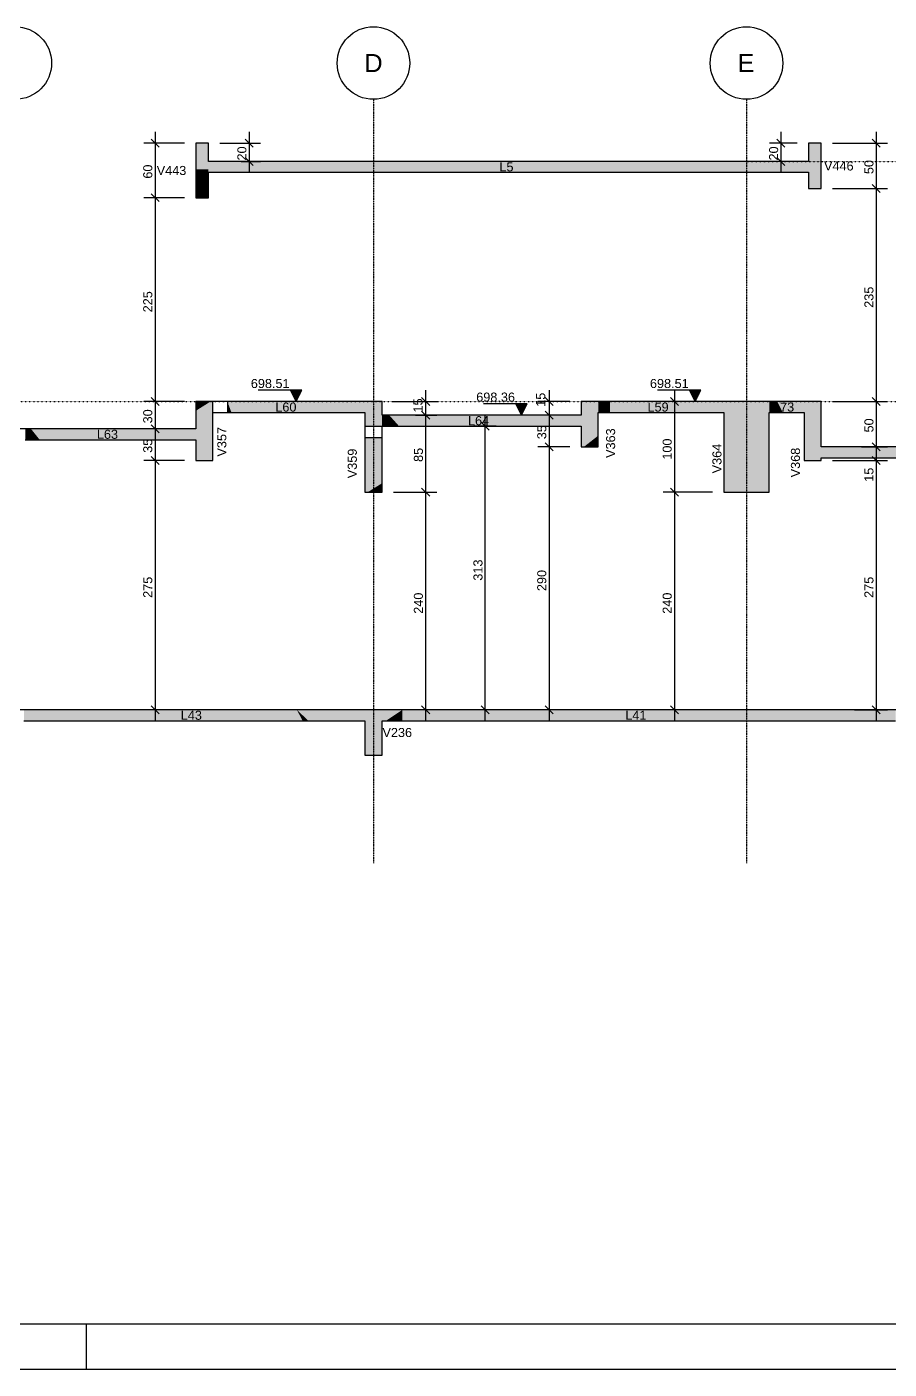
# Model space of a CAD drawing. Extents: x 37185 to 43130, y -8131 to -3926.
# Drawn here: x 39364 to 40315, y -8131 to -6651 of the extents above; entities that cross this region are included whole.
import ezdxf

# ---------------------------------------------------------------- set-up
doc = ezdxf.new("R2010")
doc.units = 0
doc.header["$MEASUREMENT"] = 0
doc.linetypes.add('ESTILO_TQS_0002', pattern=[0.4, 0.1, -0.3])
doc.linetypes.add('ESTILO_TQS_0004', pattern=[1.12, 0.5, -0.2, 0.01, -0.2, 0.01, -0.2])
for name, color, linetype in [('48', 4, 'CONTINUOUS'), ('50', 5, 'CONTINUOUS'), ('51', 5, 'CONTINUOUS'), ('52', 3, 'CONTINUOUS'), ('67', 7, 'CONTINUOUS'), ('70', 160, 'CONTINUOUS'), ('74', 2, 'CONTINUOUS'), ('75', 9, 'CONTINUOUS'), ('79', 12, 'CONTINUOUS'), ('95', 7, 'CONTINUOUS'), ('96', 252, 'CONTINUOUS')]:
    doc.layers.add(name, color=color, linetype=linetype)
doc.styles.add('TQS_ARIAL', font='arial.ttf')

msp = doc.modelspace()

# ---------------------------------------------------------------- linework, layer by layer
at = {"layer": '48', "linetype": 'Continuous'}
for p, q in [((39584.8, -7064), (39568.8, -7064)), ((39568.8, -7076), (39584.8, -7076)), ((39736.3, -7091), (39736.3, -7104)), ((39755.3, -7104), (39755.3, -7091))]:
    msp.add_line(p, q, dxfattribs=at)
at = {"layer": '50', "linetype": 'Continuous'}
for centre in [(39350.8, -6690.5), (39745.8, -6690.5), (40157.3, -6690.5)]:
    msp.add_circle(centre, 40, dxfattribs=at)
at = {"layer": '52', "linetype": 'Continuous'}
for points in [[(39549.8, -6779), (39549.8, -6807.6), (39549.8, -6809.4), (39549.8, -6811.9), (39549.8, -6814.8), (39549.8, -6817.4), (39549.8, -6817.5), (39549.8, -6819.4), (39549.8, -6820.5), (39549.8, -6820.9), (39549.8, -6827.4), (39549.8, -6839)], [(39563.8, -6779), (39549.8, -6779)], [(39563.8, -6799), (39563.8, -6779)], [(40225.8, -6779), (40225.8, -6799)], [(40239.8, -6779), (40225.8, -6779)], [(40239.8, -6829), (40239.8, -6823.6), (40239.8, -6812.2), (40239.8, -6779)], [(40225.8, -6799), (39754.5, -6799), (39563.8, -6799)], [(39563.8, -6839), (39563.8, -6832.5), (39563.8, -6820.9), (39563.8, -6820.5), (39563.8, -6819.4), (39563.8, -6817.4), (39563.8, -6814.8), (39563.8, -6811.9), (39563.8, -6811.8), (39563.8, -6811)], [(39563.8, -6811), (39631.9, -6811), (39754.5, -6811), (40175.6, -6811), (40196, -6811), (40196.2, -6811), (40196.7, -6811), (40225.8, -6811)], [(40225.8, -6811), (40225.8, -6829)], [(39549.8, -6839), (39551.4, -6839), (39554.1, -6839), (39563.8, -6839)], [(40225.8, -6829), (40235.1, -6829), (40236.7, -6829), (40239.8, -6829)], [(39568.8, -7064), (39566, -7064), (39549.8, -7064)], [(39549.8, -7064), (39549.8, -7074.2), (39549.8, -7089.8), (39549.8, -7094)], [(39568.8, -7129), (39568.8, -7118.8), (39568.8, -7100.7), (39568.8, -7076), (39568.8, -7064)], [(39755.3, -7064), (39736.3, -7064), (39584.8, -7064)], [(39584.8, -7064), (39584.8, -7076)], [(39584.8, -7076), (39587.3, -7076), (39589.2, -7076), (39624.4, -7076), (39687.2, -7076), (39693.5, -7076), (39704.6, -7076), (39710.9, -7076), (39722.1, -7076), (39727.2, -7076), (39736.3, -7076)], [(39736.3, -7076), (39736.3, -7082.3), (39736.3, -7083), (39736.3, -7084), (39736.3, -7087.2), (39736.3, -7088.3), (39736.3, -7091)], [(39755.3, -7079), (39755.3, -7075.7), (39755.3, -7064)], [(40239.8, -7064), (40220.8, -7064), (40191.2, -7064), (40182.4, -7064), (40132.4, -7064), (40006.9, -7064), (39993.8, -7064), (39974.8, -7064)], [(39974.8, -7064), (39974.8, -7079)], [(39993.8, -7114), (39993.8, -7101.5), (39993.8, -7101), (39993.8, -7099.7), (39993.8, -7091), (39993.8, -7090.1), (39993.8, -7082.2), (39993.8, -7076)], [(39993.8, -7076), (39998.5, -7076), (40006.9, -7076), (40085, -7076), (40091.3, -7076), (40102.5, -7076), (40113.2, -7076), (40132.4, -7076)], [(40132.4, -7076), (40132.4, -7085.2), (40132.4, -7086), (40132.4, -7099.2), (40132.4, -7125.5), (40132.4, -7141.2), (40132.4, -7164)], [(40182.4, -7164), (40182.4, -7148.3), (40182.4, -7125.5), (40182.4, -7086), (40182.4, -7085.2), (40182.4, -7076)], [(40182.4, -7076), (40188.4, -7076), (40197.2, -7076), (40220.8, -7076)], [(40220.8, -7076), (40220.8, -7129)], [(40239.8, -7114), (40239.8, -7104.1), (40239.8, -7064)], [(39736.3, -7091), (39736.6, -7091), (39755.3, -7091), (39759.8, -7091), (39767.7, -7091), (39774, -7091), (39785.2, -7091), (39797.8, -7091), (39820.1, -7091), (39831.3, -7091), (39851.2, -7091), (39974.8, -7091)], [(39974.8, -7079), (39763.3, -7079), (39755.3, -7079)], [(39974.8, -7091), (39974.8, -7099.7), (39974.8, -7101), (39974.8, -7101.5), (39974.8, -7105.3), (39974.8, -7114)], [(39549.8, -7094), (39368, -7094), (39361.8, -7094), (39326.8, -7094), (39265.6, -7094), (38979.3, -7094)], [(39361.8, -7106), (39365.3, -7106), (39371.4, -7106), (39377.7, -7106), (39388.9, -7106), (39395.1, -7106), (39406.3, -7106), (39412.6, -7106), (39423.8, -7106), (39430.1, -7106), (39441.2, -7106), (39442.2, -7106), (39443.9, -7106), (39549.8, -7106)], [(39549.8, -7106), (39549.8, -7129)], [(39755.3, -7104), (39736.3, -7104)], [(39736.3, -7104), (39736.3, -7108.6), (39736.3, -7110.2), (39736.3, -7120.4), (39736.3, -7135.4), (39736.3, -7136.3), (39736.3, -7137.9), (39736.3, -7147.3), (39736.3, -7164)], [(39755.3, -7164), (39755.3, -7154), (39755.3, -7137.9), (39755.3, -7136.9), (39755.3, -7135.4), (39755.3, -7116.3), (39755.3, -7110.2), (39755.3, -7104)], [(39974.8, -7114), (39977.8, -7114), (39983.1, -7114), (39993.8, -7114)], [(40450.3, -7114), (40425.3, -7114), (40425.1, -7114), (40239.8, -7114)], [(39549.8, -7129), (39552.8, -7129), (39557.4, -7129), (39565.8, -7129), (39566, -7129), (39568.8, -7129)], [(40220.8, -7129), (40232.5, -7129), (40233, -7129), (40233.6, -7129), (40234.1, -7129), (40234.8, -7129), (40236.8, -7129), (40239.8, -7129)], [(40239.8, -7129), (40239.8, -7126)], [(40239.8, -7126), (40268.7, -7126), (40310.7, -7126), (40424.7, -7126), (40425, -7126), (40425.3, -7126)], [(39736.3, -7164), (39739.3, -7164), (39744.6, -7164), (39755.3, -7164)], [(40132.4, -7164), (40140.3, -7164), (40151.7, -7164), (40182.4, -7164)], [(40615.2, -7404), (40614.3, -7404), (40612, -7404), (40611.7, -7404), (40611.3, -7404), (40610.8, -7404), (40342.5, -7404), (40340.8, -7404), (40321.8, -7404), (39777.7, -7404), (39755.3, -7404), (39736.3, -7404), (39661.4, -7404), (39360.3, -7404), (39351.8, -7404), (39341.3, -7404), (39273.3, -7404), (38820.3, -7404), (38801.3, -7404), (38540.8, -7404), (38521.8, -7404), (37958.3, -7404), (37957.5, -7404), (37957.4, -7404)], [(39360.3, -7416), (39382.2, -7416), (39385.9, -7416), (39397.3, -7416), (39403.6, -7416), (39423.1, -7416), (39513.1, -7416), (39519.3, -7416), (39538.8, -7416), (39545.1, -7416), (39564.6, -7416), (39570.9, -7416), (39590.4, -7416), (39596.7, -7416), (39616.1, -7416), (39622.4, -7416), (39641.9, -7416), (39648.2, -7416), (39667.7, -7416), (39674, -7416), (39693.4, -7416), (39713.8, -7416), (39718.9, -7416), (39736.3, -7416)], [(39736.3, -7416), (39736.3, -7454)], [(39755.3, -7454), (39755.3, -7446.2), (39755.3, -7418.8), (39755.3, -7416)], [(39755.3, -7416), (39759.8, -7416), (39776.1, -7416), (39777.7, -7416), (39926.2, -7416), (39932.5, -7416), (39955.6, -7416), (39961.9, -7416), (39985, -7416), (39991.3, -7416), (40014.4, -7416), (40020.7, -7416), (40043.8, -7416), (40050.1, -7416), (40073.2, -7416), (40079.5, -7416), (40102.7, -7416), (40108.9, -7416), (40132.1, -7416), (40138.3, -7416), (40161.5, -7416), (40167.8, -7416), (40190.9, -7416), (40197.2, -7416), (40220.3, -7416), (40226.6, -7416), (40249.7, -7416), (40256, -7416), (40279.1, -7416), (40285.4, -7416), (40308.5, -7416), (40311.4, -7416), (40321.8, -7416)], [(39736.3, -7454), (39741.9, -7454), (39744.9, -7454), (39755.3, -7454)]]:
    msp.add_lwpolyline(points, dxfattribs=at)
at = {"layer": '67', "linetype": 'ESTILO_TQS_0002'}
for p, q in [((40157.3, -6799), (41165.8, -6799)), ((37869.8, -7064), (41165.8, -7064))]:
    msp.add_line(p, q, dxfattribs=at)
at = {"layer": '70', "linetype": 'ESTILO_TQS_0004'}
for p, q in [((39745.8, -6730.5), (39745.8, -7573)), ((40157.3, -6730.5), (40157.3, -7573))]:
    msp.add_line(p, q, dxfattribs=at)
at = {"layer": '75', "linetype": 'Continuous'}
for p, q in [((39504.9, -6766.5), (39504.9, -6851.5)), ((39608.7, -6766.5), (39608.7, -6811.5)), ((40195.2, -6766.5), (40195.2, -6811.5)), ((40300.3, -6766.5), (40300.3, -6841.5)), ((39537.3, -6779), (39492.4, -6779)), ((39500.5, -6774.6), (39509.4, -6783.4)), ((39549.8, -6779), (39549.8, -6779)), ((39563.8, -6779), (39563.8, -6779)), ((39576.3, -6779), (39621.2, -6779)), ((39604.2, -6774.6), (39613.1, -6783.4)), ((40213.3, -6779), (40182.7, -6779)), ((40190.8, -6774.6), (40199.6, -6783.4)), ((40225.8, -6779), (40225.8, -6779)), ((40239.8, -6779), (40239.8, -6779)), ((40252.3, -6779), (40312.8, -6779)), ((40295.8, -6774.6), (40304.7, -6783.4)), ((39604.2, -6794.6), (39613.1, -6803.4)), ((40190.8, -6794.6), (40199.6, -6803.4)), ((39587.3, -6799), (39587.3, -6799)), ((39599.8, -6799), (39621.2, -6799)), ((40194.8, -6799), (40182.7, -6799)), ((40207.3, -6799), (40207.3, -6799)), ((40295.8, -6824.6), (40304.7, -6833.4)), ((40295.8, -6824.6), (40304.7, -6833.4)), ((40300.3, -6816.5), (40300.3, -7076.5)), ((39537.3, -6839), (39492.4, -6839)), ((39537.3, -6839), (39492.4, -6839)), ((39500.5, -6834.6), (39509.4, -6843.4)), ((39500.5, -6834.6), (39509.4, -6843.4)), ((39504.9, -6826.5), (39504.9, -7076.5)), ((39549.8, -6839), (39549.8, -6839)), ((39549.8, -6839), (39549.8, -6839)), ((40239.8, -6829), (40239.8, -6829)), ((40239.8, -6829), (40239.8, -6829)), ((40252.3, -6829), (40312.8, -6829)), ((40252.3, -6829), (40312.8, -6829)), ((39500.5, -7059.6), (39509.4, -7068.4)), ((39500.5, -7059.6), (39509.4, -7068.4)), ((39504.9, -7051.5), (39504.9, -7106.5)), ((39666.8, -7051.5), (39618.8, -7051.5)), ((39660.6, -7064), (39654.3, -7051.5)), ((39654.9, -7052.6), (39666.3, -7052.6)), ((39655.5, -7053.8), (39665.7, -7053.8)), ((39656, -7054.9), (39665.2, -7054.9)), ((39656.6, -7056), (39664.6, -7056)), ((39657.1, -7057.1), (39664, -7057.1)), ((39657.7, -7058.2), (39663.5, -7058.2)), ((39658.2, -7059.3), (39662.9, -7059.3)), ((39658.8, -7060.4), (39662.4, -7060.4)), ((39659.4, -7061.6), (39661.8, -7061.6)), ((39659.9, -7062.7), (39661.3, -7062.7)), ((39660.6, -7064), (39666.8, -7051.5)), ((39799, -7059.6), (39807.9, -7068.4)), ((39803.4, -7051.5), (39803.4, -7091.5)), ((39935.1, -7059.6), (39943.9, -7068.4)), ((39939.5, -7051.5), (39939.5, -7091.5)), ((40107, -7051.5), (40059, -7051.5)), ((40073.3, -7059.6), (40082.2, -7068.4)), ((40077.8, -7051.5), (40077.8, -7176.5)), ((40100.8, -7064), (40094.5, -7051.5)), ((40095.1, -7052.6), (40106.5, -7052.6)), ((40095.7, -7053.8), (40105.9, -7053.8)), ((40096.2, -7054.9), (40105.4, -7054.9)), ((40096.8, -7056), (40104.8, -7056)), ((40097.3, -7057.1), (40104.2, -7057.1)), ((40097.9, -7058.2), (40103.7, -7058.2)), ((40098.4, -7059.3), (40103.1, -7059.3)), ((40099, -7060.4), (40102.6, -7060.4)), ((40099.6, -7061.6), (40102, -7061.6)), ((40100.1, -7062.7), (40101.5, -7062.7)), ((40100.8, -7064), (40107, -7051.5)), ((40295.8, -7059.6), (40304.7, -7068.4)), ((40295.8, -7059.6), (40304.7, -7068.4)), ((40300.3, -7051.5), (40300.3, -7126.5)), ((39537.3, -7064), (39492.4, -7064)), ((39524.8, -7064), (39492.4, -7064)), ((39537.3, -7064), (39537.3, -7064)), ((39549.8, -7064), (39549.8, -7064)), ((39755.3, -7064), (39755.3, -7064)), ((39767.8, -7064), (39815.9, -7064)), ((39799, -7074.6), (39807.9, -7083.4)), ((39799, -7074.6), (39807.9, -7083.4)), ((39803.4, -7066.5), (39803.4, -7176.5)), ((39915.4, -7066.5), (39867.4, -7066.5)), ((39909.2, -7079), (39902.9, -7066.5)), ((39903.5, -7067.6), (39914.9, -7067.6)), ((39904, -7068.8), (39914.3, -7068.8)), ((39904.6, -7069.9), (39913.7, -7069.9)), ((39905.1, -7071), (39913.2, -7071)), ((39905.7, -7072.1), (39912.6, -7072.1)), ((39906.3, -7073.2), (39912.1, -7073.2)), ((39906.8, -7074.3), (39911.5, -7074.3)), ((39907.4, -7075.4), (39911, -7075.4)), ((39907.9, -7076.6), (39910.4, -7076.6)), ((39908.5, -7077.7), (39909.8, -7077.7)), ((39909.2, -7079), (39915.4, -7066.5)), ((39962.3, -7064), (39927, -7064)), ((39935.1, -7074.6), (39943.9, -7083.4)), ((39935.1, -7074.6), (39943.9, -7083.4)), ((39939.5, -7066.5), (39939.5, -7126.5)), ((39974.8, -7064), (39974.8, -7064)), ((40119.9, -7064), (40065.3, -7064)), ((40132.4, -7064), (40132.4, -7064)), ((40239.8, -7064), (40239.8, -7064)), ((40252.3, -7064), (40312.8, -7064)), ((40270.3, -7064), (40270.3, -7064)), ((40282.8, -7064), (40312.8, -7064)), ((39500.5, -7089.6), (39509.4, -7098.4)), ((39500.5, -7089.6), (39509.4, -7098.4)), ((39504.9, -7081.5), (39504.9, -7141.5)), ((39779.7, -7079), (39779.7, -7079)), ((39779.7, -7079), (39779.7, -7079)), ((39792.2, -7079), (39815.9, -7079)), ((39792.2, -7079), (39815.9, -7079)), ((39881.3, -7091), (39856.6, -7091)), ((39873.6, -7095.4), (39864.7, -7086.6)), ((39869.1, -7416.5), (39869.1, -7078.5)), ((39893.8, -7091), (39893.8, -7091)), ((39948.2, -7079), (39927, -7079)), ((39948.2, -7079), (39927, -7079)), ((39960.7, -7079), (39960.7, -7079)), ((39960.7, -7079), (39960.7, -7079)), ((39523.8, -7094), (39492.4, -7094)), ((39523.8, -7094), (39492.4, -7094)), ((39536.3, -7094), (39536.3, -7094)), ((39536.3, -7094), (39536.3, -7094)), ((39939.5, -7101.5), (39939.5, -7416.5)), ((40300.3, -7101.5), (40300.3, -7141.5)), ((39504.9, -7116.5), (39504.9, -7416.5)), ((39962.3, -7114), (39927, -7114)), ((39962.3, -7114), (39927, -7114)), ((39935.1, -7109.6), (39943.9, -7118.4)), ((39935.1, -7109.6), (39943.9, -7118.4)), ((39974.8, -7114), (39974.8, -7114)), ((39974.8, -7114), (39974.8, -7114)), ((40271.6, -7114), (40271.6, -7114)), ((40271.6, -7114), (40271.6, -7114)), ((40284.1, -7114), (40312.8, -7114)), ((40284.1, -7114), (40312.8, -7114)), ((40295.8, -7109.6), (40304.7, -7118.4)), ((40295.8, -7109.6), (40304.7, -7118.4)), ((40300.3, -7116.5), (40300.3, -7416.5)), ((39537.3, -7129), (39492.4, -7129)), ((39537.3, -7129), (39492.4, -7129)), ((39500.5, -7124.6), (39509.4, -7133.4)), ((39500.5, -7124.6), (39509.4, -7133.4)), ((39549.8, -7129), (39549.8, -7129)), ((39549.8, -7129), (39549.8, -7129)), ((40239.8, -7129), (40239.8, -7129)), ((40239.8, -7129), (40239.8, -7129)), ((40252.3, -7129), (40312.8, -7129)), ((40252.3, -7129), (40312.8, -7129)), ((40295.8, -7124.6), (40304.7, -7133.4)), ((40295.8, -7124.6), (40304.7, -7133.4)), ((39803.4, -7151.5), (39803.4, -7416.5)), ((40077.8, -7151.5), (40077.8, -7416.5)), ((39755.3, -7164), (39755.3, -7164)), ((39755.3, -7164), (39755.3, -7164)), ((39767.8, -7164), (39815.9, -7164)), ((39767.8, -7164), (39815.9, -7164)), ((39799, -7159.6), (39807.9, -7168.4)), ((39799, -7159.6), (39807.9, -7168.4)), ((40119.9, -7164), (40065.3, -7164)), ((40119.9, -7164), (40065.3, -7164)), ((40073.3, -7159.6), (40082.2, -7168.4)), ((40073.3, -7159.6), (40082.2, -7168.4)), ((40132.4, -7164), (40132.4, -7164)), ((40132.4, -7164), (40132.4, -7164)), ((39500.5, -7399.6), (39509.4, -7408.5)), ((39799, -7399.6), (39807.9, -7408.5)), ((39873.6, -7408.5), (39864.7, -7399.6)), ((39935.1, -7399.6), (39943.9, -7408.5)), ((40073.3, -7399.6), (40082.2, -7408.5)), ((40295.8, -7399.6), (40304.7, -7408.5)), ((39498.4, -7404), (39492.4, -7404)), ((39510.9, -7404), (39510.9, -7404)), ((39796.6, -7404), (39790.9, -7404)), ((39809.1, -7404), (39809.1, -7404)), ((39876.4, -7404), (39856.6, -7404)), ((39888.9, -7404), (39888.9, -7404)), ((39950.5, -7404), (39927, -7404)), ((39963, -7404), (39963, -7404)), ((40074.1, -7404), (40065.3, -7404)), ((40086.6, -7404), (40086.6, -7404)), ((40264.1, -7404), (40264.1, -7404)), ((40276.6, -7404), (40312.8, -7404))]:
    msp.add_line(p, q, dxfattribs=at)
at = {"layer": '79', "linetype": 'Continuous'}
for points in [[(39654.3, -7051.5), (39660.6, -7064), (39666.8, -7051.5), (39654.3, -7051.5)], [(40094.5, -7051.5), (40100.8, -7064), (40107, -7051.5), (40094.5, -7051.5)], [(39902.9, -7066.5), (39909.2, -7079), (39915.4, -7066.5), (39902.9, -7066.5)]]:
    msp.add_lwpolyline(points, dxfattribs=at)
at = {"layer": '95', "linetype": 'Continuous'}
for p, q in [((37309.5, -8081.3), (43079.5, -8081.3)), ((39429.5, -8131.3), (39429.5, -8081.3)), ((37184.5, -8131.3), (43129.5, -8131.3))]:
    msp.add_line(p, q, dxfattribs=at)
at = {"layer": '96', "linetype": 'Continuous'}
for points in [[(39563.8, -6807.6), (39563.8, -6779), (39549.8, -6807.6)], [(39549.8, -6807.6), (39563.8, -6779), (39549.8, -6779)], [(39549.8, -6807.6), (39549.8, -6779), (39549.8, -6807.6)], [(40225.8, -6779), (40225.8, -6829), (40235.1, -6829)], [(40225.8, -6779), (40235.1, -6829), (40225.8, -6779)], [(40225.8, -6779), (40235.1, -6829), (40236.7, -6829)], [(40225.8, -6779), (40236.7, -6829), (40225.8, -6779)], [(40225.8, -6779), (40236.7, -6829), (40239.8, -6829)], [(40225.8, -6779), (40239.8, -6829), (40225.8, -6779)], [(40225.8, -6779), (40239.8, -6829), (40239.8, -6823.6)], [(40225.8, -6779), (40239.8, -6823.6), (40225.8, -6779)], [(40225.8, -6779), (40239.8, -6823.6), (40239.8, -6812.2)], [(40225.8, -6779), (40239.8, -6812.2), (40225.8, -6779)], [(40225.8, -6779), (40239.8, -6812.2), (40239.8, -6779)], [(40225.8, -6779), (40239.8, -6779), (40225.8, -6779)], [(39563.8, -6809.4), (39563.8, -6807.6), (39549.8, -6809.4)], [(39549.8, -6809.4), (39563.8, -6807.6), (39549.8, -6807.6)], [(39549.8, -6809.4), (39549.8, -6807.6), (39549.8, -6809.4)], [(39563.8, -6807.6), (39549.8, -6807.6), (39563.8, -6807.6)], [(39563.8, -6811.8), (39563.8, -6809.4), (39549.8, -6809.4)], [(39563.8, -6811.8), (39549.8, -6809.4), (39563.8, -6811.8)], [(39563.8, -6809.4), (39549.8, -6809.4), (39563.8, -6809.4)], [(39549.8, -6811.9), (39563.8, -6811.8), (39549.8, -6809.4)], [(39549.8, -6811.9), (39549.8, -6809.4), (39549.8, -6811.9)], [(39754.5, -6799), (39563.8, -6799), (39563.8, -6800.3)], [(39754.5, -6799), (39563.8, -6800.3), (39754.5, -6799)], [(39754.5, -6799), (39563.8, -6800.3), (39563.8, -6802.7)], [(39754.5, -6799), (39563.8, -6802.7), (39754.5, -6799)], [(39754.5, -6799), (39563.8, -6802.7), (39563.8, -6811)], [(39754.5, -6799), (39563.8, -6811), (39754.5, -6799)], [(39754.5, -6799), (39563.8, -6811), (39631.9, -6811)], [(39754.5, -6799), (39631.9, -6811), (39754.5, -6799)], [(39754.5, -6799), (39631.9, -6811), (39754.5, -6811)], [(39754.5, -6799), (39754.5, -6811), (39754.5, -6799)], [(39754.5, -6799), (39754.5, -6811), (40175.6, -6811)], [(39754.5, -6799), (40175.6, -6811), (39754.5, -6799)], [(39754.5, -6799), (40175.6, -6811), (40196, -6811)], [(39754.5, -6799), (40196, -6811), (39754.5, -6799)], [(39754.5, -6799), (40196, -6811), (40196.2, -6811)], [(39754.5, -6799), (40196.2, -6811), (39754.5, -6799)], [(39754.5, -6799), (40196.2, -6811), (40196.7, -6811)], [(39754.5, -6799), (40196.7, -6811), (39754.5, -6799)], [(39754.5, -6799), (40196.7, -6811), (40225.8, -6811)], [(39754.5, -6799), (40225.8, -6811), (39754.5, -6799)], [(39754.5, -6799), (40225.8, -6811), (40225.8, -6809.7)], [(39754.5, -6799), (40225.8, -6809.7), (39754.5, -6799)], [(39754.5, -6799), (40225.8, -6809.7), (40225.8, -6807)], [(39754.5, -6799), (40225.8, -6807), (39754.5, -6799)], [(39754.5, -6799), (40225.8, -6807), (40225.8, -6799)], [(39754.5, -6799), (40225.8, -6799), (39754.5, -6799)], [(39563.8, -6811.9), (39563.8, -6811.8), (39549.8, -6811.9)], [(39563.8, -6814.8), (39563.8, -6811.9), (39549.8, -6814.8)], [(39549.8, -6814.8), (39563.8, -6811.9), (39549.8, -6811.9)], [(39549.8, -6814.8), (39549.8, -6811.9), (39549.8, -6814.8)], [(39563.8, -6811.9), (39549.8, -6811.9), (39563.8, -6811.9)], [(39563.8, -6817.4), (39563.8, -6814.8), (39549.8, -6817.4)], [(39549.8, -6817.4), (39563.8, -6814.8), (39549.8, -6814.8)], [(39549.8, -6817.4), (39549.8, -6814.8), (39549.8, -6817.4)], [(39563.8, -6814.8), (39549.8, -6814.8), (39563.8, -6814.8)], [(39549.8, -6817.5), (39563.8, -6817.4), (39549.8, -6817.4)], [(39549.8, -6817.5), (39549.8, -6817.4), (39549.8, -6817.5)], [(39563.8, -6817.4), (39549.8, -6817.4), (39563.8, -6817.4)], [(39549.8, -6819.4), (39563.8, -6819.4), (39563.8, -6817.4)], [(39549.8, -6819.4), (39563.8, -6817.4), (39549.8, -6819.4)], [(39549.8, -6819.4), (39563.8, -6817.4), (39549.8, -6817.5)], [(39549.8, -6819.4), (39549.8, -6817.5), (39549.8, -6819.4)], [(39549.8, -6819.4), (39549.8, -6820.5), (39563.8, -6820.5)], [(39549.8, -6819.4), (39563.8, -6820.5), (39549.8, -6819.4)], [(39549.8, -6819.4), (39563.8, -6820.5), (39563.8, -6819.4)], [(39549.8, -6819.4), (39563.8, -6819.4), (39549.8, -6819.4)], [(39563.8, -6820.9), (39563.8, -6820.5), (39549.8, -6820.9)], [(39549.8, -6820.9), (39563.8, -6820.5), (39549.8, -6820.5)], [(39549.8, -6820.9), (39549.8, -6820.5), (39549.8, -6820.9)], [(39563.8, -6832.5), (39563.8, -6820.9), (39549.8, -6827.4)], [(39549.8, -6827.4), (39563.8, -6820.9), (39549.8, -6820.9)], [(39549.8, -6827.4), (39549.8, -6820.9), (39549.8, -6827.4)], [(39563.8, -6820.9), (39549.8, -6820.9), (39563.8, -6820.9)], [(39549.8, -6839), (39563.8, -6832.5), (39549.8, -6827.4)], [(39549.8, -6839), (39549.8, -6827.4), (39549.8, -6839)], [(39563.8, -6832.5), (39549.8, -6827.4), (39563.8, -6832.5)], [(39563.8, -6832.5), (39549.8, -6839), (39551.4, -6839)], [(39563.8, -6832.5), (39551.4, -6839), (39563.8, -6832.5)], [(39563.8, -6832.5), (39551.4, -6839), (39554.1, -6839)], [(39563.8, -6832.5), (39554.1, -6839), (39563.8, -6832.5)], [(39563.8, -6832.5), (39554.1, -6839), (39563.8, -6839)], [(39563.8, -6832.5), (39563.8, -6839), (39563.8, -6832.5)], [(39566, -7064), (39549.8, -7064), (39549.8, -7074.2)], [(39566, -7064), (39549.8, -7074.2), (39566, -7064)], [(39566, -7064), (39549.8, -7074.2), (39549.8, -7089.8)], [(39566, -7064), (39549.8, -7089.8), (39566, -7064)], [(39566, -7064), (39549.8, -7089.8), (39549.8, -7129)], [(39566, -7064), (39549.8, -7129), (39566, -7064)], [(39566, -7064), (39549.8, -7129), (39552.8, -7129)], [(39566, -7064), (39552.8, -7129), (39566, -7064)], [(39566, -7064), (39552.8, -7129), (39557.4, -7129)], [(39566, -7064), (39557.4, -7129), (39566, -7064)], [(39566, -7064), (39557.4, -7129), (39565.8, -7129)], [(39566, -7064), (39565.8, -7129), (39566, -7064)], [(39566, -7064), (39565.8, -7129), (39566, -7129)], [(39566, -7064), (39566, -7129), (39566, -7064)], [(39566, -7064), (39566, -7129), (39568.8, -7129)], [(39566, -7064), (39568.8, -7129), (39566, -7064)], [(39566, -7064), (39568.8, -7129), (39568.8, -7118.8)], [(39566, -7064), (39568.8, -7118.8), (39566, -7064)], [(39566, -7064), (39568.8, -7118.8), (39568.8, -7100.7)], [(39566, -7064), (39568.8, -7100.7), (39566, -7064)], [(39566, -7064), (39568.8, -7100.7), (39568.8, -7064)], [(39566, -7064), (39568.8, -7064), (39566, -7064)], [(39584.8, -7064), (39584.8, -7076), (39587.3, -7076)], [(39584.8, -7064), (39587.3, -7076), (39584.8, -7064)], [(39584.8, -7064), (39587.3, -7076), (39589.2, -7076)], [(39584.8, -7064), (39589.2, -7076), (39584.8, -7064)], [(39584.8, -7064), (39589.2, -7076), (39624.4, -7076)], [(39584.8, -7064), (39624.4, -7076), (39584.8, -7064)], [(39584.8, -7064), (39624.4, -7076), (39687.2, -7076)], [(39584.8, -7064), (39687.2, -7076), (39584.8, -7064)], [(39584.8, -7064), (39687.2, -7076), (39693.5, -7076)], [(39584.8, -7064), (39693.5, -7076), (39584.8, -7064)], [(39584.8, -7064), (39693.5, -7076), (39704.6, -7076)], [(39584.8, -7064), (39704.6, -7076), (39584.8, -7064)], [(39584.8, -7064), (39704.6, -7076), (39710.9, -7076)], [(39584.8, -7064), (39710.9, -7076), (39584.8, -7064)], [(39584.8, -7064), (39710.9, -7076), (39722.1, -7076)], [(39584.8, -7064), (39722.1, -7076), (39584.8, -7064)], [(39584.8, -7064), (39722.1, -7076), (39727.2, -7076)], [(39584.8, -7064), (39727.2, -7076), (39584.8, -7064)], [(39584.8, -7064), (39727.2, -7076), (39736.3, -7076)], [(39584.8, -7064), (39736.3, -7076), (39584.8, -7064)], [(39584.8, -7064), (39736.3, -7076), (39736.3, -7074.1)], [(39584.8, -7064), (39736.3, -7074.1), (39584.8, -7064)], [(39584.8, -7064), (39736.3, -7074.1), (39736.3, -7070.8)], [(39584.8, -7064), (39736.3, -7070.8), (39584.8, -7064)], [(39584.8, -7064), (39736.3, -7070.8), (39736.3, -7064)], [(39584.8, -7064), (39736.3, -7064), (39584.8, -7064)], [(39755.3, -7075.7), (39755.3, -7064), (39736.3, -7071)], [(39736.3, -7071), (39755.3, -7064), (39736.3, -7064)], [(39736.3, -7071), (39736.3, -7064), (39736.3, -7071)], [(39736.3, -7082.3), (39755.3, -7075.7), (39736.3, -7071)], [(39736.3, -7082.3), (39736.3, -7071), (39736.3, -7082.3)], [(39755.3, -7075.7), (39736.3, -7071), (39755.3, -7075.7)], [(39755.3, -7082.3), (39755.3, -7075.7), (39736.3, -7082.3)], [(39974.8, -7064), (39974.8, -7090.1), (39993.8, -7082.2)], [(39974.8, -7064), (39993.8, -7082.2), (39974.8, -7064)], [(39974.8, -7064), (39993.8, -7082.2), (39993.8, -7064)], [(39974.8, -7064), (39993.8, -7064), (39974.8, -7064)], [(40006.9, -7064), (39993.8, -7064), (39993.8, -7065.9)], [(40006.9, -7064), (39993.8, -7065.9), (40006.9, -7064)], [(40006.9, -7064), (39993.8, -7065.9), (39993.8, -7069.3)], [(40006.9, -7064), (39993.8, -7069.3), (40006.9, -7064)], [(40006.9, -7064), (39993.8, -7069.3), (39993.8, -7076)], [(40006.9, -7064), (39993.8, -7076), (40006.9, -7064)], [(40006.9, -7064), (39993.8, -7076), (39998.5, -7076)], [(40006.9, -7064), (39998.5, -7076), (40006.9, -7064)], [(40006.9, -7064), (39998.5, -7076), (40006.9, -7076)], [(40006.9, -7064), (40006.9, -7076), (40006.9, -7064)], [(40006.9, -7064), (40006.9, -7076), (40085, -7076)], [(40006.9, -7064), (40085, -7076), (40006.9, -7064)], [(40006.9, -7064), (40085, -7076), (40091.3, -7076)], [(40006.9, -7064), (40091.3, -7076), (40006.9, -7064)], [(40006.9, -7064), (40091.3, -7076), (40102.5, -7076)], [(40006.9, -7064), (40102.5, -7076), (40006.9, -7064)], [(40006.9, -7064), (40102.5, -7076), (40113.2, -7076)], [(40006.9, -7064), (40113.2, -7076), (40006.9, -7064)], [(40006.9, -7064), (40113.2, -7076), (40132.4, -7076)], [(40006.9, -7064), (40132.4, -7076), (40006.9, -7064)], [(40006.9, -7064), (40132.4, -7076), (40132.4, -7074.1)], [(40006.9, -7064), (40132.4, -7074.1), (40006.9, -7064)], [(40006.9, -7064), (40132.4, -7074.1), (40132.4, -7071.1)], [(40006.9, -7064), (40132.4, -7071.1), (40006.9, -7064)], [(40006.9, -7064), (40132.4, -7071.1), (40132.4, -7064)], [(40006.9, -7064), (40132.4, -7064), (40006.9, -7064)], [(40132.4, -7064), (40132.4, -7075.6), (40182.4, -7071.6)], [(40132.4, -7064), (40182.4, -7071.6), (40132.4, -7064)], [(40132.4, -7064), (40182.4, -7071.6), (40182.4, -7064)], [(40132.4, -7064), (40182.4, -7064), (40132.4, -7064)], [(40182.4, -7071.6), (40132.4, -7075.6), (40182.4, -7075.6)], [(40132.4, -7075.6), (40132.4, -7085.2), (40182.4, -7075.6)], [(40132.4, -7075.6), (40182.4, -7075.6), (40132.4, -7075.6)], [(40182.4, -7075.6), (40132.4, -7085.2), (40182.4, -7085.2)], [(40191.2, -7064), (40182.4, -7064), (40182.4, -7065.9)], [(40191.2, -7064), (40182.4, -7065.9), (40191.2, -7064)], [(40191.2, -7064), (40182.4, -7065.9), (40182.4, -7068.7)], [(40191.2, -7064), (40182.4, -7068.7), (40191.2, -7064)], [(40191.2, -7064), (40182.4, -7068.7), (40182.4, -7076)], [(40191.2, -7064), (40182.4, -7076), (40191.2, -7064)], [(40191.2, -7064), (40182.4, -7076), (40188.4, -7076)], [(40182.4, -7071.6), (40182.4, -7075.6), (40182.4, -7071.6)], [(40182.4, -7075.6), (40182.4, -7085.2), (40182.4, -7075.6)], [(40191.2, -7064), (40188.4, -7076), (40191.2, -7064)], [(40191.2, -7064), (40188.4, -7076), (40197.2, -7076)], [(40191.2, -7064), (40197.2, -7076), (40191.2, -7064)], [(40191.2, -7064), (40197.2, -7076), (40220.8, -7076)], [(40191.2, -7064), (40220.8, -7076), (40191.2, -7064)], [(40191.2, -7064), (40220.8, -7076), (40220.8, -7074.2)], [(40191.2, -7064), (40220.8, -7074.2), (40191.2, -7064)], [(40191.2, -7064), (40220.8, -7074.2), (40220.8, -7071.4)], [(40191.2, -7064), (40220.8, -7071.4), (40191.2, -7064)], [(40191.2, -7064), (40220.8, -7071.4), (40220.8, -7064)], [(40191.2, -7064), (40220.8, -7064), (40191.2, -7064)], [(40220.8, -7064), (40220.8, -7129), (40232.5, -7129)], [(40220.8, -7064), (40232.5, -7129), (40220.8, -7064)], [(40220.8, -7064), (40232.5, -7129), (40233, -7129)], [(40220.8, -7064), (40233, -7129), (40220.8, -7064)], [(40220.8, -7064), (40233, -7129), (40233.6, -7129)], [(40220.8, -7064), (40233.6, -7129), (40220.8, -7064)], [(40220.8, -7064), (40233.6, -7129), (40234.1, -7129)], [(40220.8, -7064), (40234.1, -7129), (40220.8, -7064)], [(40220.8, -7064), (40234.1, -7129), (40234.8, -7129)], [(40220.8, -7064), (40234.8, -7129), (40220.8, -7064)], [(40220.8, -7064), (40234.8, -7129), (40236.8, -7129)], [(40220.8, -7064), (40236.8, -7129), (40220.8, -7064)], [(40220.8, -7064), (40236.8, -7129), (40239.8, -7129)], [(40220.8, -7064), (40239.8, -7129), (40220.8, -7064)], [(40220.8, -7064), (40239.8, -7129), (40239.8, -7118.9)], [(40220.8, -7064), (40239.8, -7118.9), (40220.8, -7064)], [(40220.8, -7064), (40239.8, -7118.9), (40239.8, -7104.1)], [(40220.8, -7064), (40239.8, -7104.1), (40220.8, -7064)], [(40220.8, -7064), (40239.8, -7104.1), (40239.8, -7064)], [(40220.8, -7064), (40239.8, -7064), (40220.8, -7064)], [(39755.3, -7083.4), (39755.3, -7082.3), (39736.3, -7083)], [(39736.3, -7083), (39755.3, -7082.3), (39736.3, -7082.3)], [(39736.3, -7083), (39736.3, -7082.3), (39736.3, -7083)], [(39755.3, -7082.3), (39736.3, -7082.3), (39755.3, -7082.3)], [(39736.3, -7084), (39755.3, -7083.4), (39736.3, -7083)], [(39736.3, -7084), (39736.3, -7083), (39736.3, -7084)], [(39755.3, -7083.4), (39736.3, -7083), (39755.3, -7083.4)], [(39755.3, -7084), (39755.3, -7083.4), (39736.3, -7084)], [(39755.3, -7086.5), (39755.3, -7084), (39736.3, -7084)], [(39755.3, -7086.5), (39736.3, -7084), (39755.3, -7086.5)], [(39755.3, -7084), (39736.3, -7084), (39755.3, -7084)], [(39755.3, -7086.5), (39736.3, -7084), (39736.3, -7087.2)], [(39755.3, -7088.3), (39755.3, -7086.5), (39736.3, -7088.3)], [(39736.3, -7088.3), (39755.3, -7086.5), (39736.3, -7087.2)], [(39755.3, -7086.5), (39736.3, -7087.2), (39755.3, -7086.5)], [(39736.3, -7088.3), (39736.3, -7087.2), (39736.3, -7088.3)], [(39755.3, -7089), (39755.3, -7088.3), (39736.3, -7088.3)], [(39755.3, -7089), (39736.3, -7088.3), (39755.3, -7089)], [(39755.3, -7088.3), (39736.3, -7088.3), (39755.3, -7088.3)], [(39755.3, -7089), (39736.3, -7088.3), (39736.3, -7091)], [(39755.3, -7089), (39736.3, -7091), (39755.3, -7089)], [(39755.3, -7089), (39736.3, -7091), (39736.6, -7091)], [(39755.3, -7089), (39736.6, -7091), (39755.3, -7089)], [(39755.3, -7089), (39736.6, -7091), (39755.3, -7091)], [(39763.3, -7079), (39755.3, -7079), (39755.3, -7080.9)], [(39763.3, -7079), (39755.3, -7080.9), (39763.3, -7079)], [(39763.3, -7079), (39755.3, -7080.9), (39755.3, -7084.3)], [(39763.3, -7079), (39755.3, -7084.3), (39763.3, -7079)], [(39763.3, -7079), (39755.3, -7084.3), (39755.3, -7091)], [(39763.3, -7079), (39755.3, -7091), (39763.3, -7079)], [(39763.3, -7079), (39755.3, -7091), (39759.8, -7091)], [(39755.3, -7089), (39755.3, -7091), (39755.3, -7089)], [(39763.3, -7079), (39759.8, -7091), (39763.3, -7079)], [(39763.3, -7079), (39759.8, -7091), (39767.7, -7091)], [(39763.3, -7079), (39767.7, -7091), (39763.3, -7079)], [(39763.3, -7079), (39767.7, -7091), (39774, -7091)], [(39763.3, -7079), (39774, -7091), (39763.3, -7079)], [(39763.3, -7079), (39774, -7091), (39785.2, -7091)], [(39763.3, -7079), (39785.2, -7091), (39763.3, -7079)], [(39763.3, -7079), (39785.2, -7091), (39797.8, -7091)], [(39763.3, -7079), (39797.8, -7091), (39763.3, -7079)], [(39763.3, -7079), (39797.8, -7091), (39820.1, -7091)], [(39763.3, -7079), (39820.1, -7091), (39763.3, -7079)], [(39763.3, -7079), (39820.1, -7091), (39831.3, -7091)], [(39763.3, -7079), (39831.3, -7091), (39763.3, -7079)], [(39763.3, -7079), (39831.3, -7091), (39851.2, -7091)], [(39763.3, -7079), (39851.2, -7091), (39763.3, -7079)], [(39763.3, -7079), (39851.2, -7091), (39974.8, -7091)], [(39763.3, -7079), (39974.8, -7091), (39763.3, -7079)], [(39763.3, -7079), (39974.8, -7091), (39974.8, -7089.1)], [(39763.3, -7079), (39974.8, -7089.1), (39763.3, -7079)], [(39763.3, -7079), (39974.8, -7089.1), (39974.8, -7085.8)], [(39763.3, -7079), (39974.8, -7085.8), (39763.3, -7079)], [(39763.3, -7079), (39974.8, -7085.8), (39974.8, -7079)], [(39763.3, -7079), (39974.8, -7079), (39763.3, -7079)], [(39993.8, -7082.2), (39974.8, -7090.1), (39993.8, -7090.1)], [(39974.8, -7090.1), (39974.8, -7099.7), (39993.8, -7090.1)], [(39974.8, -7090.1), (39993.8, -7090.1), (39974.8, -7090.1)], [(39993.8, -7090.1), (39974.8, -7099.7), (39993.8, -7099.7)], [(39993.8, -7082.2), (39993.8, -7090.1), (39993.8, -7082.2)], [(39993.8, -7090.1), (39993.8, -7099.7), (39993.8, -7090.1)], [(40132.4, -7085.2), (40132.4, -7099.2), (40182.4, -7085.2)], [(40132.4, -7085.2), (40182.4, -7085.2), (40132.4, -7085.2)], [(40182.4, -7085.2), (40132.4, -7099.2), (40132.4, -7125.5)], [(40182.4, -7085.2), (40132.4, -7125.5), (40182.4, -7085.2)], [(40182.4, -7085.2), (40132.4, -7125.5), (40182.4, -7125.5)], [(40182.4, -7085.2), (40182.4, -7125.5), (40182.4, -7085.2)], [(39368, -7094), (39361.8, -7094), (39361.8, -7095.9)], [(39368, -7094), (39361.8, -7095.9), (39368, -7094)], [(39368, -7094), (39361.8, -7095.9), (39361.8, -7099.3)], [(39368, -7094), (39361.8, -7099.3), (39368, -7094)], [(39368, -7094), (39361.8, -7099.3), (39361.8, -7106)], [(39368, -7094), (39361.8, -7106), (39368, -7094)], [(39368, -7094), (39361.8, -7106), (39365.3, -7106)], [(39368, -7094), (39365.3, -7106), (39368, -7094)], [(39368, -7094), (39365.3, -7106), (39371.4, -7106)], [(39368, -7094), (39371.4, -7106), (39368, -7094)], [(39368, -7094), (39371.4, -7106), (39377.7, -7106)], [(39368, -7094), (39377.7, -7106), (39368, -7094)], [(39368, -7094), (39377.7, -7106), (39388.9, -7106)], [(39368, -7094), (39388.9, -7106), (39368, -7094)], [(39368, -7094), (39388.9, -7106), (39395.1, -7106)], [(39368, -7094), (39395.1, -7106), (39368, -7094)], [(39368, -7094), (39395.1, -7106), (39406.3, -7106)], [(39368, -7094), (39406.3, -7106), (39368, -7094)], [(39368, -7094), (39406.3, -7106), (39412.6, -7106)], [(39368, -7094), (39412.6, -7106), (39368, -7094)], [(39368, -7094), (39412.6, -7106), (39423.8, -7106)], [(39368, -7094), (39423.8, -7106), (39368, -7094)], [(39368, -7094), (39423.8, -7106), (39430.1, -7106)], [(39368, -7094), (39430.1, -7106), (39368, -7094)], [(39368, -7094), (39430.1, -7106), (39441.2, -7106)], [(39368, -7094), (39441.2, -7106), (39368, -7094)], [(39368, -7094), (39441.2, -7106), (39442.2, -7106)], [(39368, -7094), (39442.2, -7106), (39368, -7094)], [(39368, -7094), (39442.2, -7106), (39443.9, -7106)], [(39368, -7094), (39443.9, -7106), (39368, -7094)], [(39368, -7094), (39443.9, -7106), (39549.8, -7106)], [(39368, -7094), (39549.8, -7106), (39368, -7094)], [(39368, -7094), (39549.8, -7106), (39549.8, -7104.1)], [(39368, -7094), (39549.8, -7104.1), (39368, -7094)], [(39368, -7094), (39549.8, -7104.1), (39549.8, -7101.3)], [(39368, -7094), (39549.8, -7101.3), (39368, -7094)], [(39368, -7094), (39549.8, -7101.3), (39549.8, -7094)], [(39368, -7094), (39549.8, -7094), (39368, -7094)], [(39755.3, -7104), (39736.3, -7104), (39736.3, -7108.6)], [(39755.3, -7104), (39736.3, -7108.6), (39755.3, -7104)], [(39755.3, -7104), (39736.3, -7108.6), (39736.3, -7110.2)], [(39755.3, -7104), (39736.3, -7110.2), (39755.3, -7104)], [(39755.3, -7104), (39736.3, -7110.2), (39755.3, -7110.2)], [(39755.3, -7104), (39755.3, -7110.2), (39755.3, -7104)], [(39974.8, -7099.7), (39974.8, -7101.5), (39993.8, -7099.7)], [(39974.8, -7099.7), (39993.8, -7099.7), (39974.8, -7099.7)], [(39993.8, -7099.7), (39974.8, -7101.5), (39993.8, -7101.5)], [(39974.8, -7101.5), (39974.8, -7105.3), (39993.8, -7101.5)], [(39974.8, -7101.5), (39993.8, -7101.5), (39974.8, -7101.5)], [(39993.8, -7101.5), (39974.8, -7105.3), (39974.8, -7114)], [(39993.8, -7101.5), (39974.8, -7114), (39993.8, -7101.5)], [(39993.8, -7101.5), (39974.8, -7114), (39977.8, -7114)], [(39993.8, -7101.5), (39977.8, -7114), (39993.8, -7101.5)], [(39993.8, -7101.5), (39977.8, -7114), (39983.1, -7114)], [(39993.8, -7101.5), (39983.1, -7114), (39993.8, -7101.5)], [(39993.8, -7101.5), (39983.1, -7114), (39993.8, -7114)], [(39993.8, -7099.7), (39993.8, -7101.5), (39993.8, -7099.7)], [(39993.8, -7101.5), (39993.8, -7114), (39993.8, -7101.5)], [(39755.3, -7116.3), (39755.3, -7110.2), (39736.3, -7110.2)], [(39755.3, -7116.3), (39736.3, -7110.2), (39755.3, -7116.3)], [(39755.3, -7116.3), (39736.3, -7110.2), (39736.3, -7120.4)], [(39755.3, -7116.3), (39736.3, -7120.4), (39755.3, -7116.3)], [(39755.3, -7116.3), (39736.3, -7120.4), (39736.3, -7135.4)], [(39755.3, -7116.3), (39736.3, -7135.4), (39755.3, -7116.3)], [(39755.3, -7116.3), (39736.3, -7135.4), (39755.3, -7135.4)], [(39755.3, -7116.3), (39755.3, -7135.4), (39755.3, -7116.3)], [(40425.1, -7114), (40239.8, -7114), (40239.8, -7115.9)], [(40425.1, -7114), (40239.8, -7115.9), (40425.1, -7114)], [(40425.1, -7114), (40239.8, -7115.9), (40239.8, -7118.7)], [(40425.1, -7114), (40239.8, -7118.7), (40425.1, -7114)], [(40425.1, -7114), (40239.8, -7118.7), (40239.8, -7126)], [(40425.1, -7114), (40239.8, -7126), (40425.1, -7114)], [(40425.1, -7114), (40239.8, -7126), (40268.7, -7126)], [(40425.1, -7114), (40268.7, -7126), (40425.1, -7114)], [(40425.1, -7114), (40268.7, -7126), (40310.7, -7126)], [(40425.1, -7114), (40310.7, -7126), (40425.1, -7114)], [(40425.1, -7114), (40310.7, -7126), (40424.7, -7126)], [(39755.3, -7136.9), (39755.3, -7135.4), (39736.3, -7136.3)], [(39736.3, -7136.3), (39755.3, -7135.4), (39736.3, -7135.4)], [(39736.3, -7136.3), (39736.3, -7135.4), (39736.3, -7136.3)], [(39736.3, -7137.9), (39755.3, -7136.9), (39736.3, -7136.3)], [(39736.3, -7137.9), (39736.3, -7136.3), (39736.3, -7137.9)], [(39755.3, -7136.9), (39736.3, -7136.3), (39755.3, -7136.9)], [(39755.3, -7137.9), (39755.3, -7136.9), (39736.3, -7137.9)], [(40132.4, -7125.5), (40132.4, -7141.2), (40182.4, -7125.5)], [(40132.4, -7125.5), (40182.4, -7125.5), (40132.4, -7125.5)], [(40182.4, -7125.5), (40132.4, -7141.2), (40182.4, -7148.3)], [(40182.4, -7125.5), (40182.4, -7148.3), (40182.4, -7125.5)], [(39755.3, -7154), (39755.3, -7137.9), (39736.3, -7147.3)], [(39736.3, -7147.3), (39755.3, -7137.9), (39736.3, -7137.9)], [(39736.3, -7147.3), (39736.3, -7137.9), (39736.3, -7147.3)], [(39755.3, -7137.9), (39736.3, -7137.9), (39755.3, -7137.9)], [(39736.3, -7164), (39755.3, -7154), (39736.3, -7147.3)], [(39736.3, -7164), (39736.3, -7147.3), (39736.3, -7164)], [(39755.3, -7154), (39736.3, -7147.3), (39755.3, -7154)], [(40132.4, -7141.2), (40132.4, -7164), (40182.4, -7148.3)], [(40132.4, -7141.2), (40182.4, -7148.3), (40132.4, -7141.2)], [(40182.4, -7148.3), (40132.4, -7164), (40140.3, -7164)], [(40182.4, -7148.3), (40140.3, -7164), (40182.4, -7148.3)], [(40151.7, -7164), (40182.4, -7148.3), (40140.3, -7164)], [(40151.7, -7164), (40182.4, -7164), (40182.4, -7148.3)], [(40151.7, -7164), (40182.4, -7148.3), (40151.7, -7164)], [(39755.3, -7154), (39736.3, -7164), (39739.3, -7164)], [(39755.3, -7154), (39739.3, -7164), (39755.3, -7154)], [(39755.3, -7154), (39739.3, -7164), (39744.6, -7164)], [(39755.3, -7154), (39744.6, -7164), (39755.3, -7154)], [(39755.3, -7154), (39744.6, -7164), (39755.3, -7164)], [(39755.3, -7154), (39755.3, -7164), (39755.3, -7154)], [(40151.7, -7164), (40140.3, -7164), (40151.7, -7164)], [(39661.4, -7404), (39360.3, -7404), (39360.3, -7405.9)], [(39661.4, -7404), (39360.3, -7405.9), (39661.4, -7404)], [(39661.4, -7404), (39360.3, -7405.9), (39360.3, -7412.3)], [(39661.4, -7404), (39360.3, -7412.3), (39661.4, -7404)], [(39661.4, -7404), (39360.3, -7412.3), (39360.3, -7416)], [(39661.4, -7404), (39360.3, -7416), (39661.4, -7404)], [(39661.4, -7404), (39360.3, -7416), (39382.2, -7416)], [(39661.4, -7404), (39382.2, -7416), (39661.4, -7404)], [(39661.4, -7404), (39382.2, -7416), (39385.9, -7416)], [(39661.4, -7404), (39385.9, -7416), (39661.4, -7404)], [(39661.4, -7404), (39385.9, -7416), (39397.3, -7416)], [(39661.4, -7404), (39397.3, -7416), (39661.4, -7404)], [(39661.4, -7404), (39397.3, -7416), (39403.6, -7416)], [(39661.4, -7404), (39403.6, -7416), (39661.4, -7404)], [(39661.4, -7404), (39403.6, -7416), (39423.1, -7416)], [(39661.4, -7404), (39423.1, -7416), (39661.4, -7404)], [(39661.4, -7404), (39423.1, -7416), (39513.1, -7416)], [(39661.4, -7404), (39513.1, -7416), (39661.4, -7404)], [(39661.4, -7404), (39513.1, -7416), (39519.3, -7416)], [(39661.4, -7404), (39519.3, -7416), (39661.4, -7404)], [(39661.4, -7404), (39519.3, -7416), (39538.8, -7416)], [(39661.4, -7404), (39538.8, -7416), (39661.4, -7404)], [(39661.4, -7404), (39538.8, -7416), (39545.1, -7416)], [(39661.4, -7404), (39545.1, -7416), (39661.4, -7404)], [(39661.4, -7404), (39545.1, -7416), (39564.6, -7416)], [(39661.4, -7404), (39564.6, -7416), (39661.4, -7404)], [(39661.4, -7404), (39564.6, -7416), (39570.9, -7416)], [(39661.4, -7404), (39570.9, -7416), (39661.4, -7404)], [(39661.4, -7404), (39570.9, -7416), (39590.4, -7416)], [(39661.4, -7404), (39590.4, -7416), (39661.4, -7404)], [(39661.4, -7404), (39590.4, -7416), (39596.7, -7416)], [(39661.4, -7404), (39596.7, -7416), (39661.4, -7404)], [(39661.4, -7404), (39596.7, -7416), (39616.1, -7416)], [(39661.4, -7404), (39616.1, -7416), (39661.4, -7404)], [(39661.4, -7404), (39616.1, -7416), (39622.4, -7416)], [(39661.4, -7404), (39622.4, -7416), (39661.4, -7404)], [(39661.4, -7404), (39622.4, -7416), (39641.9, -7416)], [(39661.4, -7404), (39641.9, -7416), (39661.4, -7404)], [(39661.4, -7404), (39641.9, -7416), (39648.2, -7416)], [(39661.4, -7404), (39648.2, -7416), (39661.4, -7404)], [(39661.4, -7404), (39648.2, -7416), (39667.7, -7416)], [(39661.4, -7404), (39667.7, -7416), (39661.4, -7404)], [(39661.4, -7404), (39667.7, -7416), (39674, -7416)], [(39661.4, -7404), (39674, -7416), (39661.4, -7404)], [(39661.4, -7404), (39674, -7416), (39693.4, -7416)], [(39661.4, -7404), (39693.4, -7416), (39661.4, -7404)], [(39661.4, -7404), (39693.4, -7416), (39713.8, -7416)], [(39661.4, -7404), (39713.8, -7416), (39661.4, -7404)], [(39661.4, -7404), (39713.8, -7416), (39718.9, -7416)], [(39661.4, -7404), (39718.9, -7416), (39661.4, -7404)], [(39661.4, -7404), (39718.9, -7416), (39736.3, -7416)], [(39661.4, -7404), (39736.3, -7416), (39661.4, -7404)], [(39661.4, -7404), (39736.3, -7416), (39736.3, -7414.1)], [(39661.4, -7404), (39736.3, -7414.1), (39661.4, -7404)], [(39661.4, -7404), (39736.3, -7414.1), (39736.3, -7407.7)], [(39661.4, -7404), (39736.3, -7407.7), (39661.4, -7404)], [(39661.4, -7404), (39736.3, -7407.7), (39736.3, -7404)], [(39661.4, -7404), (39736.3, -7404), (39661.4, -7404)], [(39736.3, -7404), (39736.3, -7454), (39741.9, -7454)], [(39736.3, -7404), (39741.9, -7454), (39736.3, -7404)], [(39736.3, -7404), (39741.9, -7454), (39744.9, -7454)], [(39736.3, -7404), (39744.9, -7454), (39736.3, -7404)], [(39736.3, -7404), (39744.9, -7454), (39755.3, -7454)], [(39736.3, -7404), (39755.3, -7454), (39736.3, -7404)], [(39736.3, -7404), (39755.3, -7454), (39755.3, -7446.2)], [(39736.3, -7404), (39755.3, -7446.2), (39736.3, -7404)], [(39736.3, -7404), (39755.3, -7446.2), (39755.3, -7418.8)], [(39736.3, -7404), (39755.3, -7418.8), (39736.3, -7404)], [(39736.3, -7404), (39755.3, -7418.8), (39755.3, -7404)], [(39736.3, -7404), (39755.3, -7404), (39736.3, -7404)], [(39777.7, -7404), (39755.3, -7404), (39755.3, -7405.9)], [(39777.7, -7404), (39755.3, -7405.9), (39777.7, -7404)], [(39777.7, -7404), (39755.3, -7405.9), (39755.3, -7412.3)], [(39777.7, -7404), (39755.3, -7412.3), (39777.7, -7404)], [(39777.7, -7404), (39755.3, -7412.3), (39755.3, -7416)], [(39777.7, -7404), (39755.3, -7416), (39777.7, -7404)], [(39777.7, -7404), (39755.3, -7416), (39759.8, -7416)], [(39777.7, -7404), (39759.8, -7416), (39777.7, -7404)], [(39777.7, -7404), (39759.8, -7416), (39776.1, -7416)], [(39777.7, -7404), (39776.1, -7416), (39777.7, -7404)], [(39777.7, -7404), (39776.1, -7416), (39777.7, -7416)], [(39777.7, -7404), (39777.7, -7416), (39777.7, -7404)], [(39777.7, -7404), (39777.7, -7416), (39926.2, -7416)], [(39777.7, -7404), (39926.2, -7416), (39777.7, -7404)], [(39777.7, -7404), (39926.2, -7416), (39932.5, -7416)], [(39777.7, -7404), (39932.5, -7416), (39777.7, -7404)], [(39777.7, -7404), (39932.5, -7416), (39955.6, -7416)], [(39777.7, -7404), (39955.6, -7416), (39777.7, -7404)], [(39777.7, -7404), (39955.6, -7416), (39961.9, -7416)], [(39777.7, -7404), (39961.9, -7416), (39777.7, -7404)], [(39777.7, -7404), (39961.9, -7416), (39985, -7416)], [(39777.7, -7404), (39985, -7416), (39777.7, -7404)], [(39777.7, -7404), (39985, -7416), (39991.3, -7416)], [(39777.7, -7404), (39991.3, -7416), (39777.7, -7404)], [(39777.7, -7404), (39991.3, -7416), (40014.4, -7416)], [(39777.7, -7404), (40014.4, -7416), (39777.7, -7404)], [(39777.7, -7404), (40014.4, -7416), (40020.7, -7416)], [(39777.7, -7404), (40020.7, -7416), (39777.7, -7404)], [(39777.7, -7404), (40020.7, -7416), (40043.8, -7416)], [(39777.7, -7404), (40043.8, -7416), (39777.7, -7404)], [(39777.7, -7404), (40043.8, -7416), (40050.1, -7416)], [(39777.7, -7404), (40050.1, -7416), (39777.7, -7404)], [(39777.7, -7404), (40050.1, -7416), (40073.2, -7416)], [(39777.7, -7404), (40073.2, -7416), (39777.7, -7404)], [(39777.7, -7404), (40073.2, -7416), (40079.5, -7416)], [(39777.7, -7404), (40079.5, -7416), (39777.7, -7404)], [(39777.7, -7404), (40079.5, -7416), (40102.7, -7416)], [(39777.7, -7404), (40102.7, -7416), (39777.7, -7404)], [(39777.7, -7404), (40102.7, -7416), (40108.9, -7416)], [(39777.7, -7404), (40108.9, -7416), (39777.7, -7404)], [(39777.7, -7404), (40108.9, -7416), (40132.1, -7416)], [(39777.7, -7404), (40132.1, -7416), (39777.7, -7404)], [(39777.7, -7404), (40132.1, -7416), (40138.3, -7416)], [(39777.7, -7404), (40138.3, -7416), (39777.7, -7404)], [(39777.7, -7404), (40138.3, -7416), (40161.5, -7416)], [(39777.7, -7404), (40161.5, -7416), (39777.7, -7404)], [(39777.7, -7404), (40161.5, -7416), (40167.8, -7416)], [(39777.7, -7404), (40167.8, -7416), (39777.7, -7404)], [(39777.7, -7404), (40167.8, -7416), (40190.9, -7416)], [(39777.7, -7404), (40190.9, -7416), (39777.7, -7404)], [(39777.7, -7404), (40190.9, -7416), (40197.2, -7416)], [(39777.7, -7404), (40197.2, -7416), (39777.7, -7404)], [(39777.7, -7404), (40197.2, -7416), (40220.3, -7416)], [(39777.7, -7404), (40220.3, -7416), (39777.7, -7404)], [(39777.7, -7404), (40220.3, -7416), (40226.6, -7416)], [(39777.7, -7404), (40226.6, -7416), (39777.7, -7404)], [(39777.7, -7404), (40226.6, -7416), (40249.7, -7416)], [(39777.7, -7404), (40249.7, -7416), (39777.7, -7404)], [(39777.7, -7404), (40249.7, -7416), (40256, -7416)], [(39777.7, -7404), (40256, -7416), (39777.7, -7404)], [(39777.7, -7404), (40256, -7416), (40279.1, -7416)], [(39777.7, -7404), (40279.1, -7416), (39777.7, -7404)], [(39777.7, -7404), (40279.1, -7416), (40285.4, -7416)], [(39777.7, -7404), (40285.4, -7416), (39777.7, -7404)], [(39777.7, -7404), (40285.4, -7416), (40308.5, -7416)], [(39777.7, -7404), (40308.5, -7416), (39777.7, -7404)], [(39777.7, -7404), (40308.5, -7416), (40311.4, -7416)], [(39777.7, -7404), (40311.4, -7416), (39777.7, -7404)], [(39777.7, -7404), (40311.4, -7416), (40321.8, -7416)], [(39777.7, -7404), (40321.8, -7416), (39777.7, -7404)], [(39777.7, -7404), (40321.8, -7416), (40321.8, -7414.1)], [(39777.7, -7404), (40321.8, -7414.1), (39777.7, -7404)], [(39777.7, -7404), (40321.8, -7414.1), (40321.8, -7407.2)], [(39777.7, -7404), (40321.8, -7407.2), (39777.7, -7404)], [(39777.7, -7404), (40321.8, -7407.2), (40321.8, -7404)], [(39777.7, -7404), (40321.8, -7404), (39777.7, -7404)]]:
    msp.add_solid(points, dxfattribs=at)

# ---------------------------------------------------------------- texts
at = {"layer": '51', "linetype": 'Continuous', "style": 'TQS_ARIAL'}
for s, p in [('D', (39735.8, -6700.5)), ('E', (40147.3, -6700.5))]:
    msp.add_text(s, height=20, dxfattribs=at).set_placement(p)
at = {"layer": '74', "linetype": 'Continuous', "style": 'TQS_ARIAL'}
for s, p in [('V443', (39506.8, -6814)), ('L5', (39884.8, -6810)), ('V446', (40242.8, -6809)), ('L60', (39637.6, -7075)), ('L59', (40048.1, -7075)), ('L73', (40186.6, -7075)), ('L64', (39850.1, -7090)), ('L63', (39440.8, -7105)), ('L43', (39533.3, -7415)), ('L41', (40023.6, -7415)), ('V236', (39755.8, -7434))]:
    msp.add_text(s, height=10, dxfattribs=at).set_placement(p)
for s, p in [('V357', (39583.6, -7124.6)), ('V363', (40012.4, -7126.1)), ('V359', (39727.5, -7148.5)), ('V364', (40129.7, -7143.1)), ('V368', (40216.3, -7147.5))]:
    msp.add_text(s, height=10, rotation=90, dxfattribs=at).set_placement(p)
at = {"layer": '75', "linetype": 'Continuous', "style": 'TQS_ARIAL'}
for s, p in [('20', (39605.7, -6798)), ('20', (40192.2, -6798)), ('60', (39501.9, -6818)), ('50', (40297.3, -6813)), ('225', (39501.9, -6965.5)), ('235', (40297.3, -6960.5)), ('15', (39800, -7076)), ('15', (39935.3, -7069.7)), ('30', (39501.9, -7088)), ('35', (39936.5, -7105.5)), ('50', (40297.3, -7098)), ('35', (39501.9, -7120.5)), ('100', (40074.8, -7128)), ('85', (39800.4, -7130.5)), ('15', (40297.3, -7152.4)), ('313', (39866.1, -7261.5)), ('290', (39936.5, -7273)), ('275', (39501.9, -7280.5)), ('275', (40297.3, -7280.5)), ('240', (39800.4, -7298)), ('240', (40074.8, -7298))]:
    msp.add_text(s, height=10, rotation=90, dxfattribs=at).set_placement(p)
for s, p in [('698.51', (39610.6, -7049)), ('698.51', (40050.8, -7049)), ('698.36', (39859.2, -7064))]:
    msp.add_text(s, height=10, dxfattribs=at).set_placement(p)

doc.saveas('drawing.dxf')
